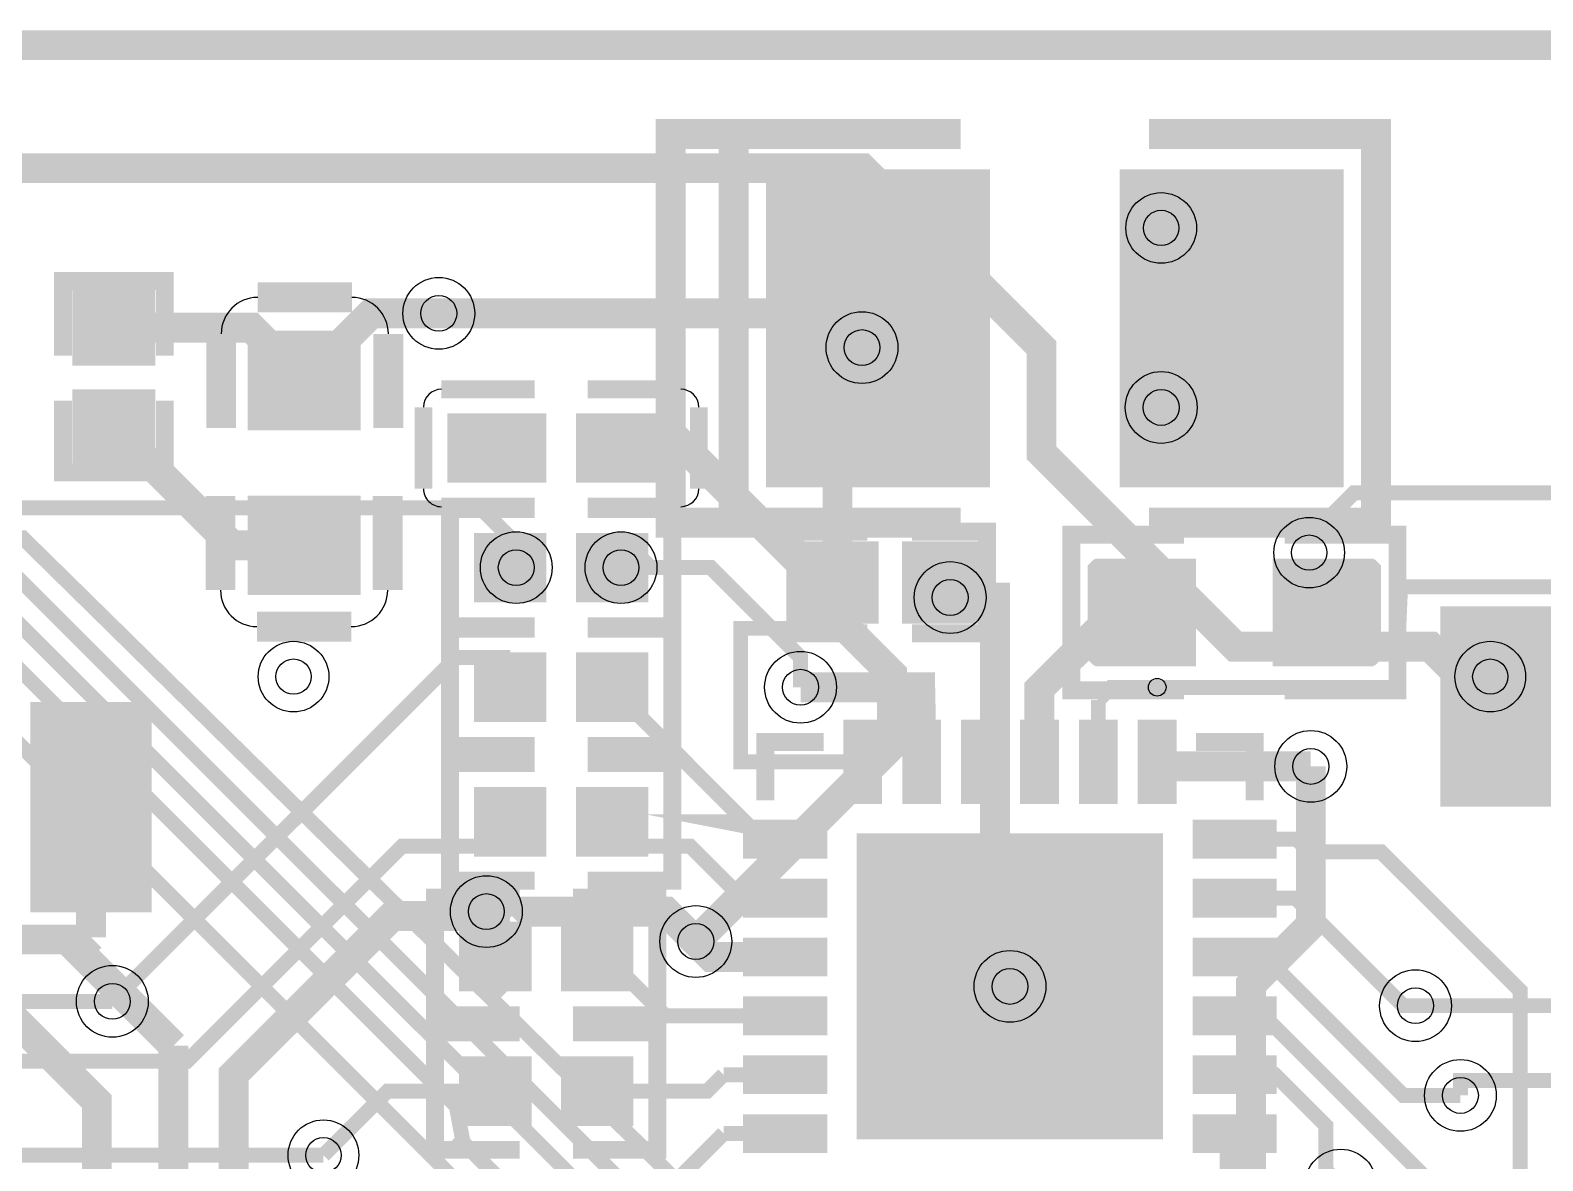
# Model space of a CAD drawing. Header units: millimetres. Extents: x 0.1 to 97.5, y -0.3 to 30.1.
# Drawn here: x 47.55 to 60.39, y 20.53 to 30.13 of the extents above; entities that cross this region are included whole.
import ezdxf

# ---------------------------------------------------------------- set-up
doc = ezdxf.new("R2010")
doc.units = ezdxf.units.MM
for name, color, linetype, true_color in [('BoardOutLine', 7, 'Continuous', 0xff00ff), ('BottomLayer', 7, 'Continuous', 0x0000ff), ('Document', 7, 'Continuous', 0xffffff), ('Hole', 7, 'Continuous', 0x222222), ('Multi-Layer', 7, 'Continuous', 0xc0c0c0), ('TopLayer', 7, 'Continuous', 0xff0000), ('TopPasteMaskLayer', 7, 'Continuous', 0x808080), ('TopSilkLayer', 7, 'Continuous', 0xffcc00), ('TopSolderMaskLayer', 7, 'Continuous', 0x800080)]:
    doc.layers.add(name, color=color, linetype=linetype, true_color=true_color)

msp = doc.modelspace()

# ---------------------------------------------------------------- hatches: boundary and pattern name
at = {"layer": 'TopLayer'}
for points in [[(53.84620269240531, 28.895808991618082), (55.646050292100654, 28.895808991618082), (55.646050292100654, 26.295859791719636), (53.84620269240531, 26.295859791719636)], [(56.848488696977256, 28.895808991618082), (58.648336296672596, 28.895808991618082), (58.648336296672596, 26.295859791719636), (56.848488696977256, 26.295859791719636)], [(48.58496316992637, 27.902209804419726), (48.58496316992637, 27.30226060452128), (47.93522987045981, 27.30226060452128), (47.93522987045981, 27.902209804419726)], [(50.324282448564645, 27.552832105664265), (50.324282448564645, 26.752832105664197), (49.424257048514164, 26.752832105664197), (49.424257048514164, 27.552832105664265)], [(48.58496316992637, 27.05384810769624), (48.58496316992637, 26.453898907797793), (47.93522987045981, 26.453898907797793), (47.93522987045981, 27.05384810769624)], [(51.90624841249678, 26.309829819659626), (51.90624841249678, 26.849834899669872), (51.116154432308804, 26.849834899669872), (51.116154432308804, 26.309829819659626)], [(52.20627381254758, 26.309829819659626), (52.20627381254758, 26.849834899669872), (52.996367792735555, 26.849834899669872), (52.996367792735555, 26.309829819659626)], [(50.324282448564645, 26.152832105664174), (50.324282448564645, 25.352832105664334), (49.424257048514164, 25.352832105664334), (49.424257048514164, 26.152832105664174)], [(51.90624841249678, 25.83383286766582), (51.90624841249678, 25.293827787655573), (51.340614681229454, 25.293827787655573), (51.340614681229454, 25.83383286766582)], [(52.20627381254758, 25.83383286766582), (52.20627381254758, 25.293827787655573), (52.771907543814905, 25.293827787655573), (52.771907543814905, 25.83383286766582)], [(54.72606045212092, 25.11196342392691), (54.12611125222247, 25.11196342392691), (54.12611125222247, 25.76169672339347), (54.72606045212092, 25.76169672339347)], [(55.57442214884418, 25.11196342392691), (54.97447294894596, 25.11196342392691), (54.97447294894596, 25.76169672339347), (55.57442214884418, 25.76169672339347)], [(57.4212598425197, 25.614833629667373), (57.4212598425197, 24.750825501651093), (56.614782829565684, 24.750825501651093), (56.614782829565684, 25.614833629667373)], [(58.12128524257059, 25.614833629667373), (58.12128524257059, 24.750825501651093), (58.927762255524385, 24.750825501651093), (58.927762255524385, 25.614833629667373)], [(59.54414528829034, 25.20904241808489), (64.04414528829057, 25.20904241808489), (64.04414528829057, 23.559055118110336), (59.54414528829034, 23.559055118110336)], [(51.90624841249678, 24.27782575565152), (51.90624841249678, 24.817830835661766), (51.340614681229454, 24.817830835661766), (51.340614681229454, 24.27782575565152)], [(52.20627381254758, 24.27782575565152), (52.20627381254758, 24.817830835661766), (52.771907543814905, 24.817830835661766), (52.771907543814905, 24.27782575565152)], [(47.564439928879665, 22.679806959613984), (47.564439928879665, 24.37983235966476), (48.564439928879665, 24.37983235966476), (48.564439928879665, 22.679806959613984)], [(54.756261112522225, 24.247828295656632), (54.756261112522225, 23.582829565659267), (54.47627635255253, 23.582829565659267), (54.47627635255253, 24.247828295656632)], [(55.256261112522225, 24.247828295656632), (55.256261112522225, 23.582829565659267), (54.97627635255253, 23.582829565659267), (54.97627635255253, 24.247828295656632)], [(55.756261112522225, 24.247828295656632), (55.756261112522225, 23.582829565659267), (55.47627635255253, 23.582829565659267), (55.47627635255253, 24.247828295656632)], [(56.256261112522225, 24.247828295656632), (56.256261112522225, 23.582829565659267), (55.97627635255253, 23.582829565659267), (55.97627635255253, 24.247828295656632)], [(56.756261112522225, 24.247828295656632), (56.756261112522225, 23.582829565659267), (56.47627635255253, 23.582829565659267), (56.47627635255253, 24.247828295656632)], [(57.256261112522225, 24.247828295656632), (57.256261112522225, 23.582829565659267), (56.97627635255253, 23.582829565659267), (56.97627635255253, 24.247828295656632)], [(51.90624841249678, 23.134823469647017), (51.90624841249678, 23.67482854965715), (51.340614681229454, 23.67482854965715), (51.340614681229454, 23.134823469647017)], [(52.20627381254758, 23.134823469647017), (52.20627381254758, 23.67482854965715), (52.771907543814905, 23.67482854965715), (52.771907543814905, 23.134823469647017)], [(53.626263652527314, 23.3978155956313), (53.626263652527314, 23.11783083566172), (54.29126238252479, 23.11783083566172), (54.29126238252479, 23.3978155956313)], [(57.44127508255019, 23.3978155956313), (57.44127508255019, 23.11783083566172), (58.10627381254744, 23.11783083566172), (58.10627381254744, 23.3978155956313)], [(57.14127508255024, 20.732816865633822), (54.59126238252475, 20.732816865633822), (54.59126238252475, 23.2828295656592), (57.14127508255024, 23.2828295656592)], [(53.626263652527314, 22.8978155956313), (53.626263652527314, 22.61783083566172), (54.29126238252479, 22.61783083566172), (54.29126238252479, 22.8978155956313)], [(57.44127508255019, 22.8978155956313), (57.44127508255019, 22.61783083566172), (58.10627381254744, 22.61783083566172), (58.10627381254744, 22.8978155956313)], [(51.77924815849633, 21.9918211836424), (51.77924815849633, 22.531826263652647), (51.213614427229004, 22.531826263652647), (51.213614427229004, 21.9918211836424)], [(52.07927355854713, 21.9918211836424), (52.07927355854713, 22.531826263652647), (52.644907289814455, 22.531826263652647), (52.644907289814455, 21.9918211836424)], [(53.626263652527314, 22.397815595631187), (53.626263652527314, 22.117830835661834), (54.29126238252479, 22.117830835661834), (54.29126238252479, 22.397815595631187)], [(57.44127508255019, 22.397815595631187), (57.44127508255019, 22.117830835661834), (58.10627381254744, 22.117830835661834), (58.10627381254744, 22.397815595631187)], [(53.626263652527314, 21.897815595631187), (53.626263652527314, 21.61783083566172), (54.29126238252479, 21.61783083566172), (54.29126238252479, 21.897815595631187)], [(57.44127508255019, 21.897815595631187), (57.44127508255019, 21.61783083566172), (58.10627381254744, 21.61783083566172), (58.10627381254744, 21.897815595631187)], [(51.77924815849633, 20.848818897637784), (51.77924815849633, 21.38882397764803), (51.213614427229004, 21.38882397764803), (51.213614427229004, 20.848818897637784)], [(52.07927355854713, 20.848818897637784), (52.07927355854713, 21.38882397764803), (52.644907289814455, 21.38882397764803), (52.644907289814455, 20.848818897637784)], [(53.626263652527314, 21.397815595631187), (53.626263652527314, 21.11783083566172), (54.29126238252479, 21.11783083566172), (54.29126238252479, 21.397815595631187)], [(57.44127508255019, 21.397815595631187), (57.44127508255019, 21.11783083566172), (58.10627381254744, 21.11783083566172), (58.10627381254744, 21.397815595631187)], [(53.626263652527314, 20.897815595631187), (53.626263652527314, 20.61783083566172), (54.29126238252479, 20.61783083566172), (54.29126238252479, 20.897815595631187)], [(57.44127508255019, 20.897815595631187), (57.44127508255019, 20.61783083566172), (58.10627381254744, 20.61783083566172), (58.10627381254744, 20.897815595631187)]]:
    msp.add_hatch(color=256, dxfattribs=at).paths.add_polyline_path(points)
at = {"layer": 'TopPasteMaskLayer'}
for points in [[(53.84620269240531, 28.895808991618082), (55.646050292100654, 28.895808991618082), (55.646050292100654, 26.295859791719636), (53.84620269240531, 26.295859791719636)], [(56.848488696977256, 28.895808991618082), (58.648336296672596, 28.895808991618082), (58.648336296672596, 26.295859791719636), (56.848488696977256, 26.295859791719636)], [(48.58496316992637, 27.902209804419726), (48.58496316992637, 27.30226060452128), (47.93522987045981, 27.30226060452128), (47.93522987045981, 27.902209804419726)], [(50.324282448564645, 27.552832105664265), (50.324282448564645, 26.752832105664197), (49.424257048514164, 26.752832105664197), (49.424257048514164, 27.552832105664265)], [(48.58496316992637, 27.05384810769624), (48.58496316992637, 26.453898907797793), (47.93522987045981, 26.453898907797793), (47.93522987045981, 27.05384810769624)], [(51.87622555245116, 26.804851409702792), (51.87622555245116, 26.354838709677438), (51.80624841249687, 26.304851409702792), (51.32623825247629, 26.304851409702792), (51.276225552451024, 26.354838709677438), (51.276225552451024, 26.804851409702792), (51.32623825247629, 26.854838709677438), (51.80624841249687, 26.854838709677438)], [(52.836245872491645, 26.804851409702792), (52.836245872491645, 26.354838709677438), (52.78623317246638, 26.304851409702792), (52.30624841249687, 26.304851409702792), (52.236245872491736, 26.354838709677438), (52.236245872491736, 26.804851409702792), (52.30624841249687, 26.854838709677438), (52.78623317246638, 26.854838709677438)], [(50.324282448564645, 26.152832105664174), (50.324282448564645, 25.352832105664334), (49.424257048514164, 25.352832105664334), (49.424257048514164, 26.152832105664174)], [(51.9212598425197, 25.793827787655573), (51.9212598425197, 25.33383286766582), (51.88125476250957, 25.293827787655573), (51.38061976123936, 25.293827787655573), (51.340614681229454, 25.33383286766582), (51.340614681229454, 25.793827787655573), (51.38061976123936, 25.83383286766582), (51.88125476250957, 25.83383286766582)], [(52.191262382524656, 25.793827787655573), (52.191262382524656, 25.33383286766582), (52.23126746253479, 25.293827787655573), (52.731902463805, 25.293827787655573), (52.771907543814905, 25.33383286766582), (52.771907543814905, 25.793827787655573), (52.731902463805, 25.83383286766582), (52.23126746253479, 25.83383286766582)], [(54.72606045212092, 25.11196342392691), (54.12611125222247, 25.11196342392691), (54.12611125222247, 25.76169672339347), (54.72606045212092, 25.76169672339347)], [(55.57442214884418, 25.11196342392691), (54.97447294894596, 25.11196342392691), (54.97447294894596, 25.76169672339347), (55.57442214884418, 25.76169672339347)], [(56.57625095250182, 24.732842265684553), (57.37625095250178, 24.732842265684553), (57.42626365252727, 24.78285496570993), (57.42626365252727, 25.010820421640915), (57.05626111252218, 25.010820421640915), (57.05626111252218, 25.340817881635758), (57.42626365252727, 25.340817881635758), (57.42626365252727, 25.58285496571), (57.37625095250178, 25.63284226568453), (56.57625095250182, 25.63284226568453), (56.526263652527405, 25.58285496571), (56.526263652527405, 24.78285496570993)], [(58.126263652527314, 24.78285496570993), (58.126263652527314, 25.010820421640915), (58.50624841249669, 25.010820421640915), (58.50624841249669, 25.340817881635758), (58.126263652527314, 25.340817881635758), (58.126263652527314, 25.58285496571), (58.17625095250196, 25.63284226568453), (58.966243332486556, 25.63284226568453), (59.01625603251205, 25.58285496571), (59.01625603251205, 24.78285496570993), (58.966243332486556, 24.732842265684553), (58.17625095250196, 24.732842265684553)], [(59.54414528829034, 25.20904241808489), (64.04414528829057, 25.20904241808489), (64.04414528829057, 23.559055118110336), (59.54414528829034, 23.559055118110336)], [(51.9212598425197, 24.317830835661766), (51.9212598425197, 24.77782575565152), (51.88125476250957, 24.817830835661766), (51.38061976123936, 24.817830835661766), (51.340614681229454, 24.77782575565152), (51.340614681229454, 24.317830835661766), (51.38061976123936, 24.27782575565152), (51.88125476250957, 24.27782575565152)], [(52.191262382524656, 24.317830835661766), (52.191262382524656, 24.77782575565152), (52.23126746253479, 24.817830835661766), (52.731902463805, 24.817830835661766), (52.771907543814905, 24.77782575565152), (52.771907543814905, 24.317830835661766), (52.731902463805, 24.27782575565152), (52.23126746253479, 24.27782575565152)], [(47.564439928879665, 22.679806959613984), (47.564439928879665, 24.37983235966476), (48.564439928879665, 24.37983235966476), (48.564439928879665, 22.679806959613984)], [(54.756261112522225, 24.247828295656632), (54.756261112522225, 23.582829565659267), (54.47627635255253, 23.582829565659267), (54.47627635255253, 24.247828295656632)], [(55.256261112522225, 24.247828295656632), (55.256261112522225, 23.582829565659267), (54.97627635255253, 23.582829565659267), (54.97627635255253, 24.247828295656632)], [(55.756261112522225, 24.247828295656632), (55.756261112522225, 23.582829565659267), (55.47627635255253, 23.582829565659267), (55.47627635255253, 24.247828295656632)], [(56.256261112522225, 24.247828295656632), (56.256261112522225, 23.582829565659267), (55.97627635255253, 23.582829565659267), (55.97627635255253, 24.247828295656632)], [(56.756261112522225, 24.247828295656632), (56.756261112522225, 23.582829565659267), (56.47627635255253, 23.582829565659267), (56.47627635255253, 24.247828295656632)], [(57.256261112522225, 24.247828295656632), (57.256261112522225, 23.582829565659267), (56.97627635255253, 23.582829565659267), (56.97627635255253, 24.247828295656632)], [(51.9212598425197, 23.17482854965715), (51.9212598425197, 23.634823469647017), (51.88125476250957, 23.67482854965715), (51.38061976123936, 23.67482854965715), (51.340614681229454, 23.634823469647017), (51.340614681229454, 23.17482854965715), (51.38061976123936, 23.134823469647017), (51.88125476250957, 23.134823469647017)], [(52.191262382524656, 23.17482854965715), (52.191262382524656, 23.634823469647017), (52.23126746253479, 23.67482854965715), (52.731902463805, 23.67482854965715), (52.771907543814905, 23.634823469647017), (52.771907543814905, 23.17482854965715), (52.731902463805, 23.134823469647017), (52.23126746253479, 23.134823469647017)], [(53.626263652527314, 23.3978155956313), (53.626263652527314, 23.11783083566172), (54.29126238252479, 23.11783083566172), (54.29126238252479, 23.3978155956313)], [(57.44127508255019, 23.3978155956313), (57.44127508255019, 23.11783083566172), (58.10627381254744, 23.11783083566172), (58.10627381254744, 23.3978155956313)], [(56.88628397256775, 20.987807975615965), (54.846253492507, 20.987807975615965), (54.846253492507, 23.027838455677056), (56.88628397256775, 23.027838455677056)], [(53.626263652527314, 22.8978155956313), (53.626263652527314, 22.61783083566172), (54.29126238252479, 22.61783083566172), (54.29126238252479, 22.8978155956313)], [(57.44127508255019, 22.8978155956313), (57.44127508255019, 22.61783083566172), (58.10627381254744, 22.61783083566172), (58.10627381254744, 22.8978155956313)], [(51.79425958851925, 22.031826263652647), (51.79425958851925, 22.4918211836424), (51.75425450850912, 22.531826263652647), (51.25361950723891, 22.531826263652647), (51.213614427229004, 22.4918211836424), (51.213614427229004, 22.031826263652647), (51.25361950723891, 21.9918211836424), (51.75425450850912, 21.9918211836424)], [(52.064262128524206, 22.031826263652647), (52.064262128524206, 22.4918211836424), (52.10426720853434, 22.531826263652647), (52.60490220980455, 22.531826263652647), (52.644907289814455, 22.4918211836424), (52.644907289814455, 22.031826263652647), (52.60490220980455, 21.9918211836424), (52.10426720853434, 21.9918211836424)], [(53.626263652527314, 22.397815595631187), (53.626263652527314, 22.117830835661834), (54.29126238252479, 22.117830835661834), (54.29126238252479, 22.397815595631187)], [(57.44127508255019, 22.397815595631187), (57.44127508255019, 22.117830835661834), (58.10627381254744, 22.117830835661834), (58.10627381254744, 22.397815595631187)], [(53.626263652527314, 21.897815595631187), (53.626263652527314, 21.61783083566172), (54.29126238252479, 21.61783083566172), (54.29126238252479, 21.897815595631187)], [(57.44127508255019, 21.897815595631187), (57.44127508255019, 21.61783083566172), (58.10627381254744, 21.61783083566172), (58.10627381254744, 21.897815595631187)], [(51.79425958851925, 20.88882397764803), (51.79425958851925, 21.348818897637784), (51.75425450850912, 21.38882397764803), (51.25361950723891, 21.38882397764803), (51.213614427229004, 21.348818897637784), (51.213614427229004, 20.88882397764803), (51.25361950723891, 20.848818897637784), (51.75425450850912, 20.848818897637784)], [(52.064262128524206, 20.88882397764803), (52.064262128524206, 21.348818897637784), (52.10426720853434, 21.38882397764803), (52.60490220980455, 21.38882397764803), (52.644907289814455, 21.348818897637784), (52.644907289814455, 20.88882397764803), (52.60490220980455, 20.848818897637784), (52.10426720853434, 20.848818897637784)], [(53.626263652527314, 21.397815595631187), (53.626263652527314, 21.11783083566172), (54.29126238252479, 21.11783083566172), (54.29126238252479, 21.397815595631187)], [(57.44127508255019, 21.397815595631187), (57.44127508255019, 21.11783083566172), (58.10627381254744, 21.11783083566172), (58.10627381254744, 21.397815595631187)], [(53.626263652527314, 20.897815595631187), (53.626263652527314, 20.61783083566172), (54.29126238252479, 20.61783083566172), (54.29126238252479, 20.897815595631187)], [(57.44127508255019, 20.897815595631187), (57.44127508255019, 20.61783083566172), (58.10627381254744, 20.61783083566172), (58.10627381254744, 20.897815595631187)]]:
    msp.add_hatch(color=256, dxfattribs=at).paths.add_polyline_path(points)
at = {"layer": 'TopSolderMaskLayer'}
for points in [[(53.795406891889115, 28.946606115544796), (55.69684609261685, 28.946606115544796), (55.69684609261685, 26.245058697561603), (53.795406891889115, 26.245058697561603)], [(56.79769289646106, 28.946606115544796), (58.699132097188794, 28.946606115544796), (58.699132097188794, 26.245058697561603), (56.79769289646106, 26.245058697561603)], [(48.612460176656214, 27.92565447811637), (48.612460176656214, 27.27881593082452), (47.9077113564897, 27.27881593082452), (47.9077113564897, 27.92565447811637)], [(50.352866376700376, 27.575405627513874), (50.352866376700376, 26.73024998164692), (49.39568924944297, 26.73024998164692), (49.39568924944297, 27.575405627513874)], [(48.612460176656214, 27.077292781392998), (48.612460176656214, 26.43045423410115), (47.9077113564897, 26.43045423410115), (47.9077113564897, 27.077292781392998)], [(51.93165009642553, 26.284424989922513), (51.93165009642553, 26.87523017153285), (51.09075601463746, 26.87523017153285), (51.09075601463746, 26.284424989922513)], [(52.18087212861883, 26.284424989922513), (52.18087212861883, 26.87523017153285), (53.021766210406895, 26.87523017153285), (53.021766210406895, 26.284424989922513)], [(50.352866376700376, 26.175408494902968), (50.352866376700376, 25.330252849036242), (49.39568924944297, 25.330252849036242), (49.39568924944297, 26.175408494902968)], [(51.9316461821968, 25.859228139528796), (51.9316461821968, 25.268422957918347), (51.31521463042918, 25.268422957918347), (51.31521463042918, 25.859228139528796)], [(52.18087604284756, 25.859228139528796), (52.18087604284756, 25.268422957918347), (52.79730759461518, 25.268422957918347), (52.79730759461518, 25.859228139528796)], [(54.75146050292096, 25.08656932859003), (54.1007112014222, 25.08656932859003), (54.1007112014222, 25.787082878112642), (54.75146050292096, 25.787082878112642)], [(55.59982219964445, 25.08656932859003), (54.94907289814569, 25.08656932859003), (54.94907289814569, 25.787082878112642), (55.59982219964445, 25.787082878112642)], [(57.44666709310741, 25.64023069363168), (57.44666709310741, 24.72542246401531), (56.5893899785533, 24.72542246401531), (56.5893899785533, 25.64023069363168)], [(58.09587799198266, 25.64023069363168), (58.09587799198266, 24.72542246401531), (58.95315510653677, 24.72542246401531), (58.95315510653677, 25.64023069363168)], [(59.518745380859855, 25.234442077880317), (64.06954548246017, 25.234442077880317), (64.06954548246017, 23.533655458314797), (59.518745380859855, 23.533655458314797)], [(51.9316461821968, 24.252420925914294), (51.9316461821968, 24.843226107524742), (51.31521463042918, 24.843226107524742), (51.31521463042918, 24.252420925914294)], [(52.18087604284756, 24.252420925914294), (52.18087604284756, 24.843226107524742), (52.79730759461518, 24.843226107524742), (52.79730759461518, 24.252420925914294)], [(47.549500240556426, 22.636624937765987), (47.549500240556426, 24.42301180086247), (48.5793826532622, 24.42301180086247), (48.5793826532622, 22.636624937765987)], [(54.781253852402415, 24.272827959734855), (54.781253852402415, 23.557816529712113), (54.451260929118234, 23.557816529712113), (54.451260929118234, 24.272827959734855)], [(55.28127653595652, 24.272827959734855), (55.28127653595652, 23.557816529712113), (54.95128361267257, 23.557816529712113), (54.95128361267257, 24.272827959734855)], [(55.781253852402415, 24.272827959734855), (55.781253852402415, 23.557816529712113), (55.451260929118234, 23.557816529712113), (55.451260929118234, 24.272827959734855)], [(56.28127653595652, 24.272827959734855), (56.28127653595652, 23.557816529712113), (55.95128361267234, 23.557816529712113), (55.95128361267234, 24.272827959734855)], [(56.781253852402415, 24.272827959734855), (56.781253852402415, 23.557816529712113), (56.451260929118234, 23.557816529712113), (56.451260929118234, 24.272827959734855)], [(57.28127653595652, 24.272827959734855), (57.28127653595652, 23.557816529712113), (56.95128361267234, 23.557816529712113), (56.95128361267234, 24.272827959734855)], [(51.9316461821968, 23.10941863990979), (51.9316461821968, 23.700223821520126), (51.31521463042918, 23.700223821520126), (51.31521463042918, 23.10941863990979)], [(52.18087604284756, 23.10941863990979), (52.18087604284756, 23.700223821520126), (52.79730759461518, 23.700223821520126), (52.79730759461518, 23.10941863990979)], [(53.60126016791514, 23.422821945643932), (53.60126016791514, 23.092829022359865), (54.316271597937885, 23.092829022359865), (54.316271597937885, 23.422821945643932)], [(57.41626586713687, 23.422821945643932), (57.41626586713687, 23.092829022359865), (58.13127729715984, 23.092829022359865), (58.13127729715984, 23.422821945643932)], [(57.16628143256298, 20.70780951929271), (54.566256032511774, 20.70780951929271), (54.566256032511774, 23.30783491934335), (57.16628143256298, 23.30783491934335)], [(53.60126016791514, 22.92279926208994), (53.60126016791514, 22.592806338805758), (54.316271597937885, 22.592806338805758), (54.316271597937885, 22.92279926208994)], [(57.41626586713687, 22.92279926208994), (57.41626586713687, 22.592806338805758), (58.13127729715984, 22.592806338805758), (58.13127729715984, 22.92279926208994)], [(51.80464592819612, 21.966416353905174), (51.80464592819612, 22.55722153551551), (51.18821437642873, 22.55722153551551), (51.18821437642873, 21.966416353905174)], [(52.05387578884711, 21.966416353905174), (52.05387578884711, 22.55722153551551), (52.67030734061473, 22.55722153551551), (52.67030734061473, 21.966416353905174)], [(53.60126016791514, 22.422821945643932), (53.60126016791514, 22.092829022359865), (54.316271597937885, 22.092829022359865), (54.316271597937885, 22.422821945643932)], [(57.41626586713687, 22.422821945643932), (57.41626586713687, 22.092829022359865), (58.13127729715984, 22.092829022359865), (58.13127729715984, 22.422821945643932)], [(53.60126016791514, 21.922799262089825), (53.60126016791514, 21.592806338805644), (54.316271597937885, 21.592806338805644), (54.316271597937885, 21.922799262089825)], [(57.41626586713687, 21.922799262089825), (57.41626586713687, 21.592806338805644), (58.13127729715984, 21.592806338805644), (58.13127729715984, 21.922799262089825)], [(51.80464592819612, 20.82341406790067), (51.80464592819612, 21.414219249511007), (51.18821437642873, 21.414219249511007), (51.18821437642873, 20.82341406790067)], [(52.05387578884711, 20.82341406790067), (52.05387578884711, 21.414219249511007), (52.67030734061473, 21.414219249511007), (52.67030734061473, 20.82341406790067)], [(53.60126016791514, 21.422821945643932), (53.60126016791514, 21.09282902235975), (54.316271597937885, 21.09282902235975), (54.316271597937885, 21.422821945643932)], [(57.41626586713687, 21.422821945643932), (57.41626586713687, 21.09282902235975), (58.13127729715984, 21.09282902235975), (58.13127729715984, 21.422821945643932)], [(53.60126016791514, 20.922799262089825), (53.60126016791514, 20.592806338805758), (54.316271597937885, 20.592806338805758), (54.316271597937885, 20.922799262089825)], [(57.41626586713687, 20.922799262089825), (57.41626586713687, 20.592806338805758), (58.13127729715984, 20.592806338805758), (58.13127729715984, 20.922799262089825)]]:
    msp.add_hatch(color=256, dxfattribs=at).paths.add_polyline_path(points)

# ---------------------------------------------------------------- linework, layer by layer
at = {"layer": 'BoardOutLine', "const_width": 0.25400050800101603}
msp.add_lwpolyline([(1.999110998221795, 30.000000000000114), (94.00063500126998, 30.000000000000114), (94.00477520955042, 0.5000254000508448)], dxfattribs=at)
at = {"layer": 'BottomLayer'}
for points, const_width in [([(59.944119888239584, 24.638049276098627), (59.690119380238684, 24.638049276098627), (59.43611887223756, 24.89204978409964), (57.7805181610363, 24.89204978409964), (56.1341122682245, 26.53845567691144), (56.1341122682245, 27.432054864109773), (54.61010922021842, 28.956057912115853), (38.026543053086016, 28.956057912115853), (36.13652527305044, 27.06604013208039)], 0.25400050800101603), ([(51.01612903225805, 27.721615443230917), (52.01943103886197, 27.721615443230917)], 0.25400050800101603), ([(52.01943103886197, 27.721615443230917), (54.32067564135127, 27.721615443230917), (54.610236220472416, 27.432054864109773)], 0.25400050800101603), ([(54.610236220472416, 27.432054864109773), (54.401955803911505, 27.223774447548863), (54.401955803911505, 25.123190246380545)], 0.25400050800101603), ([(54.19245618491232, 19.594818389636885), (54.194919989839946, 19.592278384556835), (53.81132842265674, 19.594818389636885), (47.48425196850371, 25.817830835661766), (21.449199898399684, 25.817830835661766), (20.56019812039608, 26.706832613665256)], 0.12700025400050802), ([(51.624409448818824, 25.817830835661766), (51.370408940817924, 26.07183134366278), (22.465201930403737, 26.07183134366278), (22.465201930403737, 26.706832613665256)], 0.12700025400050802), ([(51.54826009652015, 21.372821945643977), (47.35725171450326, 25.563830327660753), (21.299364998729743, 25.563830327660753), (20.664363728727267, 26.19883159766323), (19.81216662433326, 26.19883159766323), (19.81216662433326, 26.28905257810527)], 0.12700025400050802), ([(82.51584963169921, 24.6722885445771), (80.9893827787655, 26.19883159766323), (58.787274574548974, 26.19883159766323), (58.4062738125474, 25.817830835661766)], 0.12700025400050802), ([(18.669164338328528, 26.035052070104143), (19.39438658877316, 25.30982981965974), (47.230251460502814, 25.30982981965974), (54.215265430530735, 18.32481584963182), (56.09743459486913, 18.32481584963182), (56.09743459486913, 18.57881635763283)], 0.12700025400050802), ([(54.088265176530285, 24.5478282956567), (54.088265176530285, 24.801828803657713), (53.32626365252713, 25.563830327660753), (52.818262636525105, 25.563830327660753), (52.564262128524206, 25.817830835661766)], 0.12700025400050802), ([(55.866268732537264, 22.007823215646454), (55.739268478536815, 22.134823469647017), (55.739268478536815, 25.30982981965974), (55.35826771653524, 25.30982981965974)], 0.25400050800101603), ([(53.19926339852668, 22.388874777749606), (54.86410972821932, 24.053721107442357), (54.86410972821932, 24.660985521971043), (54.40284480568948, 25.12225044450099)], 0.25400050800101603), ([(51.22443484886958, 20.678155956312025), (51.166014732029225, 20.990576581153277), (47.10200660401301, 25.05458470916949), (30.134569469138796, 25.05458470916949), (29.337109474219005, 24.25704851409705), (24.51109982219964, 24.25704851409705), (22.098171196342264, 21.844119888239902), (22.098171196342264, 21.84404368808748)], 0.12700025400050802), ([(51.92799085598176, 19.212598425196916), (51.92799085598176, 19.59359918719838), (46.756540513080836, 24.765049530099077), (36.70320040640081, 24.765049530099077)], 0.12700025400050802), ([(58.4202438404875, 23.876047752095587), (58.4202438404875, 22.52974345948701), (57.912293624587164, 22.021767843535827), (57.912293624587164, 19.81203962407926)], 0.25400050800101603), ([(53.19926339852668, 22.38882397764803), (52.945262890525555, 22.642824485649044), (51.421259842519476, 22.642824485649044), (51.54826009652015, 22.51582423164848)], 0.25400050800101603), ([(55.33545847091682, 18.832816865633845), (54.088265176530285, 18.832816865633845), (50.91325882651745, 22.007823215646454)], 0.12700025400050802), ([(20.574168148336184, 6.096012192024432), (21.336169672339338, 6.858013716027472), (30.15252730505449, 6.858013716027472), (38.19164338328687, 14.894589789179577), (39.96964693929385, 14.894589789179577), (46.847980695961496, 21.879603759207498), (48.244983489967126, 21.879603759207498)], 0.12700025400050802), ([(59.309245618491104, 21.84404368808748), (69.49194818389651, 21.84404368808748), (84.31419862839721, 7.021793243586558)], 0.12700025400050802), ([(59.69024638049268, 21.08204216408444), (59.69024638049268, 21.20904241808489), (69.34206248412488, 21.20904241808489), (83.56634493268984, 6.984836169672349), (83.56634493268984, 6.350012700025445)], 0.12700025400050802), ([(56.98646177292335, 18.57881635763283), (56.98646177292335, 18.070815341630805), (53.83426466852916, 18.070815341630805), (51.55334010668025, 20.351739903479825), (51.167259334518576, 20.737820675641387)], 0.12700025400050802), ([(31.96715773431538, 7.910795021590161), (32.040817881635576, 7.910795021590161), (38.481000762001486, 14.35102870205742), (40.08140716281423, 14.35102870205742), (46.304419608839225, 20.5740411480823), (50.03822707645418, 20.5740411480823)], 0.12700025400050802)]:
    msp.add_lwpolyline(points, dxfattribs=dict(at, const_width=const_width))
at = {"layer": 'Document'}
msp.add_circle((57.11620523241049, 24.547879095758276), 0.07493014986029972, dxfattribs=at)
at = {"layer": 'Hole'}
for centre, radius in [((57.15024130048255, 28.448056896113826), 0.15001270002540007), ((51.01739903479802, 27.722885445771), 0.15240030480060962), ((54.610236220472416, 27.432054864109773), 0.15240030480060962), ((57.15024130048255, 26.924053848107746), 0.15240030480060962), ((58.4062738125474, 25.69088138176278), 0.15001270002540007), ((51.6752603505206, 25.56388112776233), 0.15240030480060962), ((52.564262128524206, 25.56388112776233), 0.15240030480060962), ((55.35826771653524, 25.309880619761316), 0.15240030480060962), ((49.78422656845305, 24.638049276098627), 0.15001270002540007), ((59.94424688849381, 24.638049276098627), 0.15001270002540007), ((54.088265176530285, 24.547879095758276), 0.15240030480060962), ((58.4202438404875, 23.876047752095587), 0.15240030480060962), ((51.421259842519476, 22.64287528575062), 0.15240030480060962), ((53.19926339852668, 22.388874777749606), 0.15240030480060962), ((55.866268732537264, 22.00787401574803), 0.15240030480060962), ((48.24625349250687, 21.88087376174758), 0.15240030480060962), ((59.309245618491104, 21.84404368808748), 0.15240030480060962), ((59.69024638049268, 21.08204216408444), 0.15240030480060962), ((50.03822707645418, 20.5740411480823), 0.15001270002540007)]:
    msp.add_circle(centre, radius, dxfattribs=at)
at = {"layer": 'Multi-Layer'}
for centre, radius in [((57.15024130048255, 28.448056896113826), 0.30000000000000004), ((51.01739903479802, 27.722885445771), 0.30480060960121924), ((54.610236220472416, 27.432054864109773), 0.30480060960121924), ((57.15024130048255, 26.924053848107746), 0.30480060960121924), ((58.4062738125474, 25.69088138176278), 0.30000000000000004), ((51.6752603505206, 25.56388112776233), 0.30480060960121924), ((52.564262128524206, 25.56388112776233), 0.30480060960121924), ((55.35826771653524, 25.309880619761316), 0.30480060960121924), ((49.78422656845305, 24.638049276098627), 0.30000000000000004), ((59.94424688849381, 24.638049276098627), 0.30000000000000004), ((54.088265176530285, 24.547879095758276), 0.30480060960121924), ((58.4202438404875, 23.876047752095587), 0.30480060960121924), ((51.421259842519476, 22.64287528575062), 0.30480060960121924), ((53.19926339852668, 22.388874777749606), 0.30480060960121924), ((55.866268732537264, 22.00787401574803), 0.30480060960121924), ((48.24625349250687, 21.88087376174758), 0.30480060960121924), ((59.309245618491104, 21.84404368808748), 0.30480060960121924), ((59.69024638049268, 21.08204216408444), 0.30480060960121924), ((50.03822707645418, 20.5740411480823), 0.30000000000000004), ((58.67424434848863, 20.320040640081288), 0.30480060960121924)]:
    msp.add_circle(centre, radius, dxfattribs=at)
at = {"layer": 'TopLayer'}
for points, const_width in [([(49.87432054864098, 27.152882905765864), (50.444196088392346, 27.72283464566931), (51.01732283464548, 27.72283464566931)], 0.25400050800101603), ([(54.61010922021842, 27.432054864109773), (54.31927863855731, 27.722885445771), (51.01739903479802, 27.722885445771)], 0.25400050800101603), ([(49.87414274828552, 27.152908305816595), (49.42476504953015, 27.60228600457208), (48.260096520192974, 27.60228600457208)], 0.25400050800101603), ([(48.260096520192974, 26.753924307848592), (49.26116332232664, 25.752857505715156), (49.87414274828552, 25.752857505715156)], 0.25400050800101603), ([(54.42611125222243, 25.43683007366019), (54.25234950469894, 25.43683007366019), (52.85534671069354, 26.83383286766582)], 0.25400050800101603), ([(55.27442214884445, 25.43683007366019), (55.35826771653524, 25.35298450596906), (55.35826771653524, 25.30982981965974)], 0.25400050800101603), ([(56.11617983235965, 23.915367030734046), (56.11617983235965, 24.535128270256564), (57.01795783591547, 25.43683007366019)], 0.25400050800101603), ([(54.42611125222243, 25.43683007366019), (54.42611125222243, 25.048209296418577)], 0.12700025400050802), ([(56.616865633731095, 24.437388874777866), (56.723520447040755, 24.546583693167463), (59.144094488188784, 24.546583693167463), (59.18216916433835, 25.400050800101667), (65.27825755651497, 25.400050800101667)], 0.12700025400050802), ([(54.42611125222243, 25.048209296418577), (53.58026416052826, 25.048209296418577), (53.58026416052826, 23.915367030734046), (54.6166116332231, 23.915367030734046)], 0.12700025400050802), ([(48.24625349250687, 21.880822961646004), (51.167259334518576, 24.801828803657713), (51.62341884683747, 24.801828803657713)], 0.12700025400050802), ([(52.48910337820689, 24.801828803657713), (52.48910337820689, 24.341071882143865)], 0.12700025400050802), ([(55.116916433832785, 23.915367030734046), (55.10426720853434, 24.5478282956567), (54.088265176530285, 24.5478282956567)], 0.25400050800101603), ([(56.61562103124197, 24.43863347726699), (56.724765049530106, 24.5478282956567)], 0.12700025400050802), ([(52.488112776225535, 24.342062484124995), (52.68369316738631, 24.342062484124995), (53.618338836677594, 23.404826009652083), (53.43553467106926, 23.404826009652083), (54.088265176530285, 23.277825755651634)], 0.12700025400050802), ([(56.11617983235965, 23.915367030734046), (56.11617983235965, 24.43863347726699)], 0.12700025400050802), ([(56.616357632715335, 23.915367030734046), (56.616357632715335, 24.43863347726699)], 0.12700025400050802), ([(57.11617983235942, 23.915367030734046), (57.15549911099811, 23.876047752095587), (58.4202438404875, 23.876047752095587)], 0.25400050800101603), ([(48.064439928879665, 22.42565405130813), (48.04460248920486, 22.405816611633213), (43.60033020066044, 22.405816611633213), (42.47642875285737, 23.52976885953774)], 0.25400050800101603), ([(48.064439928879665, 22.977876555753255), (48.064439928879665, 23.52976885953774)], 0.25400050800101603), ([(51.62341884683747, 23.658826517653097), (51.62341884683747, 23.19806959613925)], 0.12700025400050802), ([(52.48910337820689, 23.658826517653097), (52.48910337820689, 23.19806959613925)], 0.12700025400050802), ([(51.624409448818824, 23.199060198120378), (50.70749301498586, 23.199060198120378), (48.88125476250934, 21.372821945643977), (44.34224028448057, 21.372821945643977), (44.34224028448057, 21.850317500635015)], 0.12700025400050802), ([(52.488112776225535, 23.199060198120378), (53.151028702057374, 23.199060198120378), (53.592913385826705, 22.75712471424947), (53.95877571755136, 22.75712471424947)], 0.12700025400050802), ([(57.77376174752362, 23.257734315468724), (58.29936499872997, 23.257734315468724), (58.4062738125474, 23.15082550165107)], 0.12700025400050802), ([(58.405003810007656, 23.149606299212678), (59.017145034290024, 23.149606299212678), (60.19824739649471, 21.97104394208793), (60.19824739649471, 19.68503937007881), (59.81724663449313, 19.304038608077235), (58.67424434848863, 19.304038608077235), (57.43980187960369, 18.0695961391923), (52.95161290322585, 18.0695961391923), (52.31661163322315, 17.43459486918971)], 0.12700025400050802), ([(48.064439928879665, 22.977876555753255), (48.064439928879665, 22.42565405130813)], 0.25400050800101603), ([(51.62319024638032, 22.60604521209052), (50.622428244856565, 22.60604521209052), (49.276225552451024, 21.259842519685094), (49.276225552451024, 19.720599441198942), (51.046609093218194, 19.720599441198942)], 0.25400050800101603), ([(51.421259842519476, 22.642824485649044), (51.421259842519476, 22.1937261874524), (51.62341884683747, 21.99156718313452)], 0.25400050800101603), ([(57.77376174752362, 22.757861315722607), (58.29118618237226, 22.757861315722607), (58.660274320548524, 22.38882397764803)], 0.12700025400050802), ([(52.362103124206214, 22.51582423164848), (52.362103124206214, 22.33698247396501), (52.94117348234681, 21.757912115824297), (53.95877571755136, 21.757912115824297)], 0.12700025400050802), ([(52.362103124206214, 22.51582423164848), (52.362103124206214, 22.182067564135195), (52.48910337820689, 22.055067310134746)], 0.12700025400050802), ([(53.19926339852668, 22.38882397764803), (53.3303530607061, 22.257734315468724), (53.95877571755136, 22.257734315468724)], 0.25400050800101603), ([(58.660274320548524, 22.38882397764803), (59.20505461010907, 21.84404368808748), (59.309245618491104, 21.84404368808748)], 0.12700025400050802), ([(57.77254254508489, 22.25552451104909), (58.031623063246116, 22.25552451104909), (59.20510541021076, 21.08204216408444), (59.69024638049268, 21.08204216408444)], 0.12700025400050802), ([(57.77373634747278, 21.757912115824297), (58.02118364236708, 21.757912115824297), (59.56324612649223, 20.21584963169937), (59.56324612649223, 19.939039878079825)], 0.12700025400050802), ([(52.362103124206214, 21.118821437642964), (53.2966217932435, 21.118821437642964), (53.43553467106926, 21.257785115570186)], 0.12700025400050802), ([(53.95877571755136, 21.257785115570186), (53.43553467106926, 21.257785115570186)], 0.12700025400050802), ([(57.773863347726774, 21.257785115570186), (58.117297434595, 21.257785115570186), (58.54716789433587, 20.828041656083315), (58.54716789433587, 20.447117094234272), (58.67424434848863, 20.320040640081288)], 0.12700025400050802), ([(51.49641859283702, 21.118821437642964), (50.583007366014726, 21.118821437642964), (50.03822707645418, 20.5740411480823)], 0.12700025400050802), ([(52.55557531115073, 20.344602489205045), (53.02227584455159, 20.344602489205045), (53.43553467106926, 20.757912115824297)], 0.12700025400050802), ([(53.95877571755136, 20.757912115824297), (53.43553467106926, 20.757912115824297)], 0.12700025400050802), ([(57.773863347726774, 20.757962915925873), (57.773863347726774, 19.950419100838303), (57.912242824485475, 19.81203962407926)], 0.25400050800101603)]:
    msp.add_lwpolyline(points, dxfattribs=dict(at, const_width=const_width))
at = {"layer": 'TopSilkLayer'}
for points, const_width in [([(55.447167894335735, 25.94584709169419), (53.520320040639945, 25.94584709169419), (53.520320040639945, 29.245821691643528), (52.986918973837874, 29.245821691643528), (52.986918973837874, 25.94584709169419), (53.520320040639945, 25.94584709169419)], 0.25400050800101603), ([(55.447167894335735, 29.245821691643528), (53.520320040639945, 29.245821691643528)], 0.25400050800101603), ([(57.047371094742175, 29.245821691643528), (58.974218948437965, 29.245821691643528), (58.974218948437965, 25.94584709169419), (57.047371094742175, 25.94584709169419)], 0.25400050800101603), ([(48.69189738379464, 27.363474726949562), (48.69189738379464, 27.99847599695204), (47.82829565659131, 27.99847599695204), (47.82829565659131, 27.465074930149967), (47.82829565659131, 27.363474726949562)], 0.15240030480060962), ([(50.279883159766314, 27.85829311658631), (49.479908559817204, 27.85829311658631)], 0.25400050800101603), ([(49.170104140208196, 26.748463296926616), (49.170104140208196, 27.54846329692657)], 0.25400050800101603), ([(50.58971297942571, 26.748463296926616), (50.58971297942571, 27.54846329692657)], 0.25400050800101603), ([(51.03995427990844, 27.07843535687084), (51.83004826009642, 27.07843535687084)], 0.15240030480060962), ([(53.072567945135916, 27.07843535687084), (52.28247396494794, 27.07843535687084)], 0.15240030480060962), ([(47.82829565659131, 26.982473964947985), (47.82829565659131, 26.372872745745553), (48.69189738379464, 26.372872745745553), (48.69189738379464, 26.906273812547624), (48.69189738379464, 26.982473964947985)], 0.15240030480060962), ([(50.88755397510795, 26.233629667259493), (50.88755397510795, 26.92603505207012)], 0.15240030480060962), ([(53.22496824993641, 26.233629667259493), (53.22496824993641, 26.92603505207012)], 0.15240030480060962), ([(49.1642367284735, 26.17256794513594), (49.1642367284735, 25.372593345186715)], 0.25400050800101603), ([(50.583896367792704, 26.17256794513594), (50.583896367792704, 25.372593345186715)], 0.25400050800101603), ([(51.83004826009642, 26.08122936245877), (51.03995427990844, 26.08122936245877)], 0.15240030480060962), ([(51.83004826009642, 26.062433324866788), (51.11201422402837, 26.062433324866788), (51.11201422402837, 25.065227330454718), (51.83004826009642, 25.065227330454718)], 0.15240030480060962), ([(52.28247396494794, 26.08122936245877), (53.072567945135916, 26.08122936245877)], 0.15240030480060962), ([(52.28247396494794, 26.062433324866788), (53.00050800101599, 26.062433324866788), (53.00050800101599, 25.065227330454718), (52.28247396494794, 25.065227330454718)], 0.15240030480060962), ([(54.654686309372664, 25.868630937261855), (54.04508509017023, 25.868630937261855), (54.04508509017023, 25.005029210058524), (54.5784861569723, 25.005029210058524), (54.654686309372664, 25.005029210058524)], 0.15240030480060962), ([(55.035687071374014, 25.005029210058524), (55.67068834137672, 25.005029210058524), (55.67068834137672, 25.868630937261855), (55.13728727457442, 25.868630937261855), (55.035687071374014, 25.868630937261855)], 0.15240030480060962), ([(57.34505969011934, 25.84343408686823), (56.3861823723646, 25.84343408686823), (56.3861823723646, 24.522225044450124), (57.34505969011934, 24.522225044450124)], 0.15240030480060962), ([(58.19748539497073, 25.84343408686823), (59.15636271272547, 25.84343408686823), (59.15636271272547, 24.522225044450124), (58.19748539497073, 24.522225044450124)], 0.15240030480060962), ([(50.27404114808223, 25.06281432562878), (49.474015748031434, 25.06281432562878)], 0.25400050800101603), ([(51.83004826009642, 24.049225298450665), (51.11201422402837, 24.049225298450665), (51.11201422402837, 25.046431292862735), (51.83004826009642, 25.046431292862735)], 0.15240030480060962), ([(52.28247396494794, 24.049225298450665), (53.00050800101599, 24.049225298450665), (53.00050800101599, 25.046431292862735), (52.28247396494794, 25.046431292862735)], 0.15240030480060962), ([(53.790068580136904, 23.58831597663209), (53.790068580136904, 24.084023368046815), (54.28577597155186, 24.084023368046815)], 0.15240030480060962), ([(57.94246888493785, 23.58831597663209), (57.94246888493785, 24.084023368046815), (57.4467614935229, 24.084023368046815)], 0.15240030480060962), ([(51.83004826009642, 22.90622301244605), (51.11201422402837, 22.90622301244605), (51.11201422402837, 23.90342900685812), (51.83004826009642, 23.90342900685812)], 0.15240030480060962), ([(52.28247396494794, 22.90622301244605), (53.00050800101599, 22.90622301244605), (53.00050800101599, 23.90342900685812), (52.28247396494794, 23.90342900685812)], 0.15240030480060962), ([(51.70304800609597, 21.763220726441432), (50.98501397002792, 21.763220726441432), (50.98501397002792, 22.760426720853502), (51.70304800609597, 22.760426720853502)], 0.15240030480060962), ([(52.15547371094749, 21.763220726441432), (52.87350774701554, 21.763220726441432), (52.87350774701554, 22.760426720853502), (52.15547371094749, 22.760426720853502)], 0.15240030480060962), ([(47.86934213868426, 22.399974599949246), (48.76441452882909, 21.504902209804527)], 0.25400050800101603), ([(48.76441452882909, 18.95473710947431), (48.76441452882909, 21.504902209804527)], 0.25400050800101603), ([(51.70304800609597, 20.62021844043693), (50.98501397002792, 20.62021844043693), (50.98501397002792, 21.617424434849), (51.70304800609597, 21.617424434849)], 0.15240030480060962), ([(52.15547371094749, 20.62021844043693), (52.87350774701554, 20.62021844043693), (52.87350774701554, 21.617424434849), (52.15547371094749, 21.617424434849)], 0.15240030480060962)]:
    msp.add_lwpolyline(points, dxfattribs=dict(at, const_width=const_width))
at = {"layer": 'TopSilkLayer', "const_width": 0.25400050800101603}
msp.add_lwpolyline([(44.41338582677167, 19.22905765811538), (44.41338582677167, 21.128981457962936), (45.315087630175185, 22.030683261366676), (47.11341122682256, 22.030683261366676), (48.11417322834632, 21.02992125984258), (48.11417322834632, 19.330657861315785), (47.212471424942805, 18.42895605791216), (45.21348742697478, 18.42895605791216), (44.41338582677167, 19.22905765811538)], close=True, dxfattribs=at)
at = {"layer": 'TopSilkLayer'}
msp.add_circle((57.11620523241049, 24.547879095758276), 0.07493014986029972, dxfattribs=at)
for centre, radius, start, end in [((49.47988315976636, 27.548514098069518), 0.30982981965963935, 90, 180), ((50.27988315976609, 27.54851409702826), 0.30982981965963935, 0, 90), ((51.03995427990844, 26.926035052070233), 0.15240030480060962, 90, 180), ((53.07256794513569, 26.926035052070233), 0.15240030480060962, 0, 90), ((51.03995427990844, 26.23362966725938), 0.15240030480060962, 179.99999999996524, 270), ((53.07256794513569, 26.23362966725938), 0.15240030480060962, 270, 0), ((49.47406654813312, 25.372644145288405), 0.30982981965963935, 180.00000000000702, 270), ((50.27406654813308, 25.372644144247147), 0.30982981965963935, 270, 0)]:
    msp.add_arc(centre, radius, start, end, dxfattribs=at)

doc.saveas('drawing.dxf')
